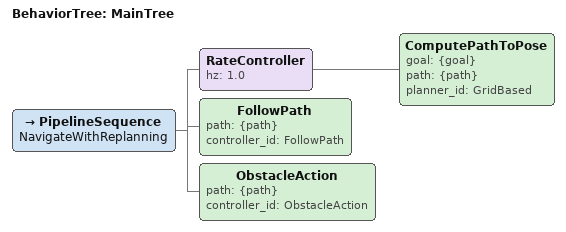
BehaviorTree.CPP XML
<!--
  This Behavior Tree replans the global path periodically at 1 Hz.
-->

<root main_tree_to_execute="MainTree">
  <BehaviorTree ID="MainTree">
    <PipelineSequence name="NavigateWithReplanning">
      <RateController hz="1.0">
        <ComputePathToPose goal="{goal}" path="{path}" planner_id="GridBased"/>
      </RateController>
        <FollowPath path="{path}"  controller_id="FollowPath"/>
        <ObstacleAction path="{path}"  controller_id="ObstacleAction"/>
    </PipelineSequence>
  </BehaviorTree>
</root>
